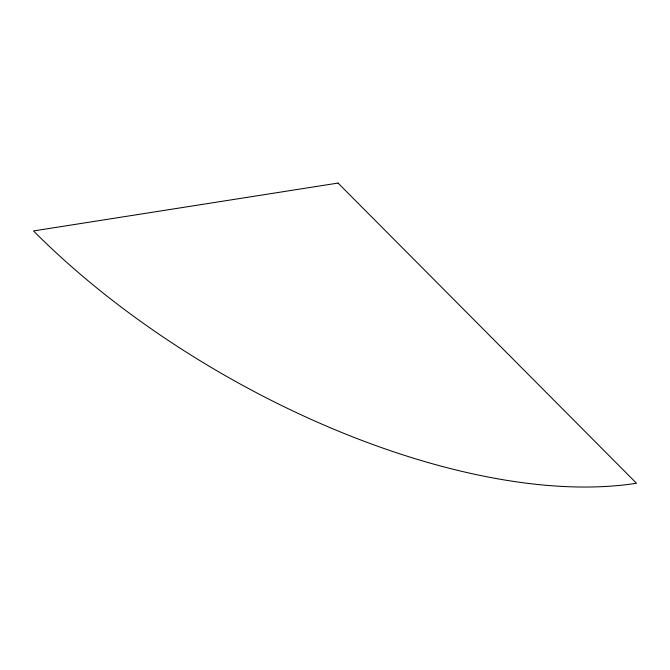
<?xml version="1.0" encoding="UTF-8"?>
<svg xmlns="http://www.w3.org/2000/svg" width="670" height="670" viewBox="0 0 670 670"><rect width="100%" height="100%" fill="white"/><g stroke="black" fill="none" stroke-linecap="round" stroke-linejoin="round"><path stroke-width="1" d="M338.048 183.069L33.5 230.949A473.74 223.135 29.6 0 0 636.5 483.246L338.048 183.069"/></g></svg>
